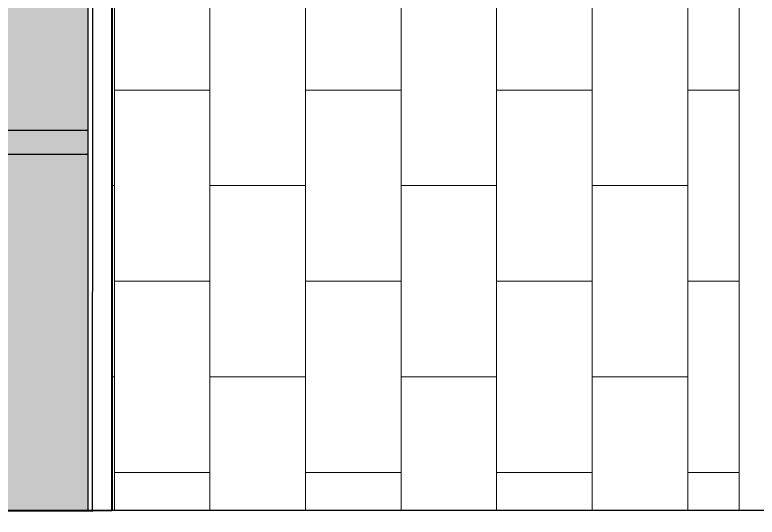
# Model space of a CAD drawing. Header units: millimetres. Extents: x 56222 to 3066687, y -650199 to -121287.
# Drawn here: x 140331.48 to 140362.55, y -185730.05 to -185709.04 of the extents above; entities that cross this region are included whole.
import ezdxf

# ---------------------------------------------------------------- set-up
doc = ezdxf.new("R2010")
doc.units = ezdxf.units.MM
doc.header["$MEASUREMENT"] = 0
doc.linetypes.add('DASHED', pattern=[0.75, 0.5, -0.25])
for name, color, linetype, lineweight in [('A8_FURNITURE', 32, 'Continuous', 30), ('dim05', 1, 'Continuous', 13), ('Elevation 4.5', 206, 'Continuous', 5), ('FURNITURE', 32, 'Continuous', 9), ('furniture dimensions', 1, 'DASHED', 0), ('NAME PLATE', 7, 'Continuous', 25), ('wall', 7, 'Continuous', 30)]:
    doc.layers.add(name, color=color, linetype=linetype, lineweight=lineweight)

msp = doc.modelspace()

# ---------------------------------------------------------------- hatches: boundary and pattern name
at = {"layer": 'dim05', "lineweight": 0, "true_color": 0xa47149, "transparency": 33554630}
h = msp.add_hatch(color=35, dxfattribs=at)
h.dxf.hatch_style = 1
h.paths.add_polyline_path([(140334.5350516986, -185637.8187954241), (140288.5429608864, -185637.8187954241), (140288.5506102971, -185729.7781201979), (140334.5427011093, -185729.7781201979), (140334.5414618115, -185714.8795877092), (140328.5427011093, -185714.8795877092), (140328.5427011093, -185717.7781201979, -0.4142135623730951), (140325.5427011093, -185720.7781201979), (140297.5451477507, -185720.7781201979, -0.4142135623730951), (140294.5451477507, -185717.7781201979), (140294.5451477507, -185648.7840202428, -0.4142135623730951), (140297.5451477507, -185645.7840202428), (140325.5427011093, -185645.7840202428, -0.4142135623730951), (140328.5427011093, -185648.7840202428), (140328.5427011093, -185675.679722592), (140334.5382010669, -185675.679722592)])
h = msp.add_hatch(color=35, dxfattribs=at)
h.dxf.hatch_style = 1
h.paths.add_polyline_path([(140334.5382010669, -185675.679722592), (140326.3760344427, -185675.679722592, 0.4142135623730951), (140323.3760344427, -185678.679722592), (140323.3760344427, -185711.8795877092, 0.4142135623730951), (140326.3760344427, -185714.8795877092), (140334.5414618115, -185714.8795877092), (140334.5413786289, -185713.8795877092), (140326.3760344427, -185713.8795877092, -0.4142135623730951), (140324.3760344427, -185711.8795877092), (140324.3760344427, -185678.679722592, -0.4142135623730951), (140326.3760344427, -185676.679722592), (140334.5382842495, -185676.679722592)])
h = msp.add_hatch(color=35, dxfattribs=at)
h.dxf.hatch_style = 1
h.paths.add_polyline_path([(140334.5382842495, -185676.679722592), (140326.3760344427, -185676.679722592, 0.414213562373095), (140324.3760344427, -185678.679722592), (140324.3760344427, -185711.8795877092, 0.4142135623730951), (140326.3760344427, -185713.8795877092), (140334.5413786289, -185713.8795877092)])
at = {"layer": 'NAME PLATE', "lineweight": 0, "true_color": 0xc08768, "transparency": 33554687}
h = msp.add_hatch(dxfattribs=at)
h.set_pattern_fill('AR-B816', color=23, scale=0.5, angle=90)
h.set_pattern_definition([(90, (-7284.360035460413, -5928.187358605617), (-4, 2.449293598294706e-16), []), (180, (-7284.360035460413, -5928.187358605617), (-4, -3.999999999999999), [4, -4])])
h.paths.add_polyline_path([(140361.80056336, -185690.7841363673), (140335.5506102973, -185690.7841363673), (140335.5506102973, -185729.7781201979), (140361.80056336, -185729.7781201979)])

# ---------------------------------------------------------------- linework, layer by layer
at = {"layer": 'A8_FURNITURE', "linetype": 'ByBlock', "transparency": 33554687}
for points in [[(140334.7089479165, -185729.8099277256), (140288.6506102972, -185729.7744957827), (140288.7157478064, -185637.7586337417)], [(140288.7165668862, -185637.7586344347), (140334.7761816865, -185637.7976059612), (140334.7089472656, -185729.8106970091)]]:
    msp.add_lwpolyline(points, dxfattribs=at)
at = {"layer": 'Elevation 4.5', "color": 18, "lineweight": 30, "true_color": 0x000000, "transparency": 33554687}
msp.add_line((140335.5427011093, -185729.7781201979), (140335.5350516986, -185636.8187954241), dxfattribs=at)
msp.add_lwpolyline([(140335.5350516986, -185636.8187954241), (140287.5429608864, -185636.8187954241), (140287.5506102971, -185729.7781201979), (140335.5427011093, -185729.7781201979)], close=True, dxfattribs=at)
at = {"layer": 'FURNITURE', "color": 18, "lineweight": 30, "true_color": 0x000000, "transparency": 33554687}
for points in [[(140287.5506102971, -185605.778120198), (140446.5506102972, -185605.778120198), (140446.5506102972, -185747.7781201979), (140434.5506102972, -185747.7781201979), (140434.5506102972, -185741.7781201979), (140422.5506102972, -185741.7781201979), (140422.5506102972, -185735.7781201979), (140410.5506102972, -185735.7781201979), (140410.5506102972, -185729.7781201979), (140287.5506102971, -185729.7781201979), (140287.5506102971, -185636.7781201979)], [(140273.9641362742, -185759.7781201979), (140465.0959361302, -185759.7781201979), (140465.0959361302, -185753.7781201979), (140446.5506102972, -185753.7781201979), (140446.5506102972, -185747.7781201979), (140434.5506102972, -185747.7781201979), (140434.5506102972, -185741.7781201979), (140422.5506102972, -185741.7781201979), (140422.5506102972, -185735.7781201979), (140410.5506102972, -185735.7781201979), (140410.5506102972, -185729.7781201979), (140287.5506102971, -185729.7781201979), (140287.5506102971, -185729.7781201979), (140273.9641362742, -185729.7781201979)]]:
    msp.add_lwpolyline(points, dxfattribs=at)
at = {"layer": 'FURNITURE', "lineweight": 30, "transparency": 33554687}
msp.add_lwpolyline([(140334.5427011093, -185729.7781201979), (140334.5350516986, -185637.8187954241), (140288.5429608864, -185637.8187954241), (140288.5506102971, -185729.7781201979)], dxfattribs=at)
for points in [[(140334.5427011093, -185714.8795877092), (140326.3760344427, -185714.8795877092, -0.4142135623730951), (140323.3760344427, -185711.8795877092), (140323.3760344427, -185678.679722592, -0.4142135623730951), (140326.3760344427, -185675.679722592), (140334.5427011093, -185675.679722592)], [(140334.5427011093, -185713.8795877092), (140326.3760344427, -185713.8795877092, -0.4142135623730951), (140324.3760344427, -185711.8795877092), (140324.3760344427, -185678.679722592, -0.4142135623730951), (140326.3760344427, -185676.679722592), (140334.5427011093, -185676.679722592)]]:
    msp.add_lwpolyline(points, format="xyb", dxfattribs=at)
at = {"layer": 'furniture dimensions', "color": 32, "linetype": 'ByBlock', "lineweight": 0, "transparency": 33554687}
msp.add_lwpolyline([(140335.5506102973, -185605.778120198), (140361.80056336, -185605.778120198), (140361.80056336, -185729.7781201979), (140335.5506102973, -185729.7781201979)], close=True, dxfattribs=at)
at = {"layer": 'wall', "transparency": 33554687}
msp.add_lwpolyline([(140287.5506102971, -185636.7781201979), (140335.5506102973, -185636.7781201979), (140335.5506102973, -185729.7781201979), (140287.5506102971, -185729.7781201979)], close=True, dxfattribs=at)

doc.saveas('drawing.dxf')
